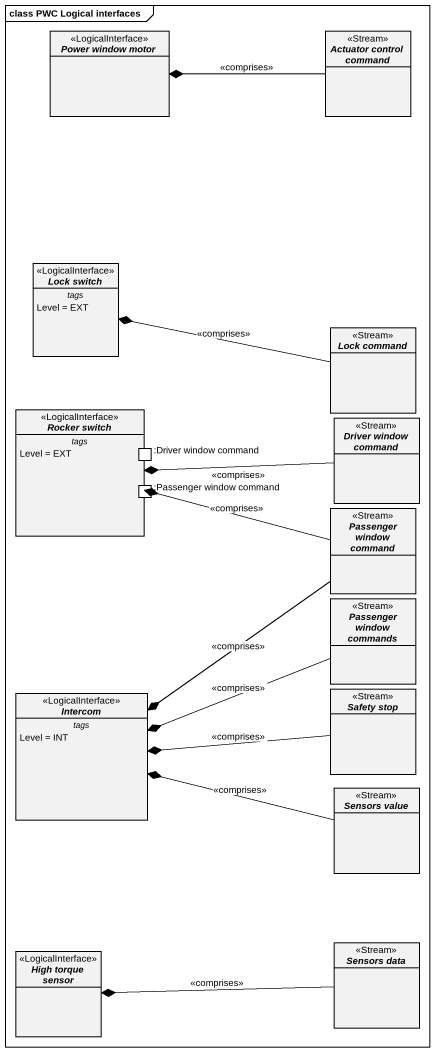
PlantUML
@startuml
mainframe class PWC Logical interfaces
hide circle
hide empty members
interface "Power window motor" as Power_window_motor <<LogicalInterface>>
interface "Actuator control command" as Actuator_control_command <<Stream>>
interface "Lock switch" as Lock_switch <<LogicalInterface>> {
  -- tags --
  Level = EXT
}
interface "Lock command" as Lock_command <<Stream>>
interface "Rocker switch" as Rocker_switch <<LogicalInterface>> {
  -- tags --
  Level = EXT
  -- ports --
  :Passenger window command
  :Driver window command
}
interface "Driver window command" as Driver_window_command <<Stream>>
interface "Passenger window command" as Passenger_window_command_2 <<Stream>>
interface "Passenger window commands" as Passenger_window_commands <<Stream>>
interface Intercom <<LogicalInterface>> {
  -- tags --
  Level = INT
}
interface "Safety stop" as Safety_stop <<Stream>>
interface "Sensors value" as Sensors_value <<Stream>>
interface "High torque sensor" as High_torque_sensor <<LogicalInterface>>
interface "Sensors data" as Sensors_data <<Stream>>
Actuator_control_command -left-* Power_window_motor : <<comprises>>
Lock_command -left-* Lock_switch : <<comprises>>
Driver_window_command -left-* Rocker_switch : <<comprises>>
Passenger_window_command_2 -left-* Rocker_switch : <<comprises>>
Passenger_window_command_2 --* Intercom : <<comprises>>
Passenger_window_commands -left-* Intercom : <<comprises>>
Safety_stop -left-* Intercom : <<comprises>>
Sensors_value -left-* Intercom : <<comprises>>
Sensors_data -left-* High_torque_sensor : <<comprises>>
@enduml
